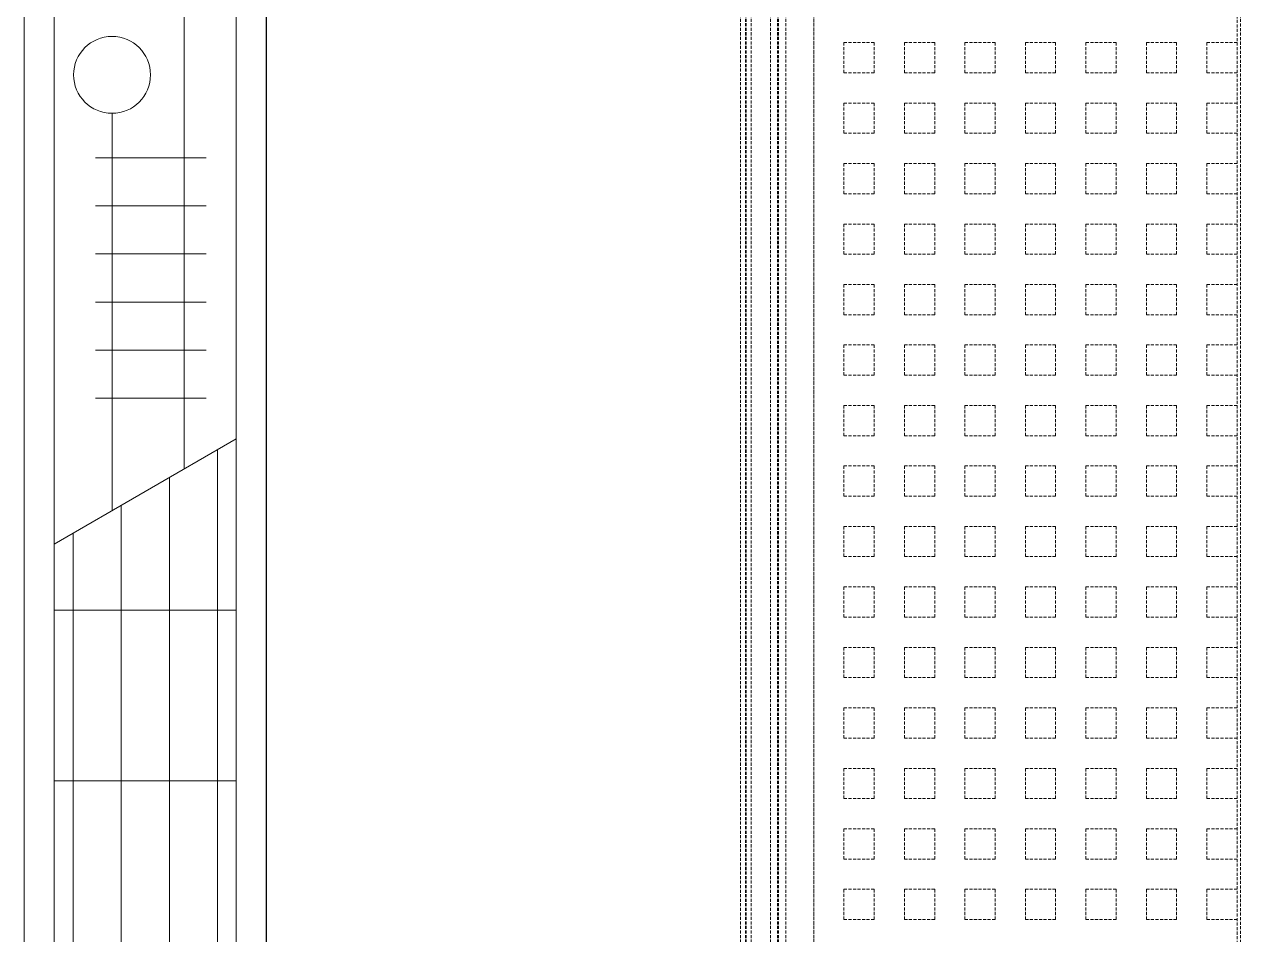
# Model space of a CAD drawing. Extents: x -1457 to 23780, y -2071 to 4205.
# Drawn here: x 4722.2 to 4822.8, y 1623.8 to 1699 of the extents above; entities that cross this region are included whole.
import ezdxf

# ---------------------------------------------------------------- set-up
doc = ezdxf.new("R2010")
doc.units = 0
doc.header["$MEASUREMENT"] = 0
doc.linetypes.add('HIDDEN', pattern=[0.375, 0.25, -0.125])
doc.layers.get('0').update_dxf_attribs({"color": 9, "lineweight": 9})
doc.layers.add('M-TEFRIS2-015', color=129, linetype='Continuous', lineweight=9)
doc.layers.add('T-KONVEKTOR', color=220, linetype='Continuous', lineweight=9)

# ---------------------------------------------------------------- blocks, each defined once
blk = doc.blocks.new('A$C4B7F52E3')
for p, q in [((250, 89.48), (0, 89.47)), ((250, 89.47), (0, 89.48)), ((0, 69.47), (250, 69.47))]:
    blk.add_line(p, q)
at = {"color": 252, "linetype": 'Continuous'}
for p, q in [((171.92, 71.94), (171.92, 86.98)), ((186.04, 71.94), (186.04, 86.98))]:
    blk.add_line(p, q, dxfattribs=at)
at = {"color": 252}
for p, q in [((191.48, 71.95), (200.19, 86.99)), ((199.29, 85.44), (2.49, 85.42)), ((203.55, 84.5), (203.55, 75.36)), ((207.52, 84.5), (207.52, 75.36)), ((211.5, 84.5), (211.5, 75.36)), ((215.48, 84.5), (215.48, 75.36)), ((219.45, 84.5), (219.45, 75.36)), ((223.43, 84.5), (223.43, 75.36)), ((242.21, 82.69), (197.7, 82.69)), ((196.99, 81.46), (2.49, 81.45)), ((194.68, 77.48), (2.49, 77.47)), ((227.1, 76.72), (194.25, 76.73)), ((192.38, 73.51), (2.49, 73.49))]:
    blk.add_line(p, q, dxfattribs=at)
blk.add_lwpolyline([(247.51, 86.99), (247.51, 71.95), (2.49, 71.95), (2.49, 86.99)], close=True)
blk.add_circle((230.28, 76.72), 3.18, dxfattribs=at)

msp = doc.modelspace()

# ---------------------------------------------------------------- linework, layer by layer
at = {"layer": 'M-TEFRIS2-015', "linetype": 'HIDDEN', "lineweight": 0}
for p, q in [((4787.5, 320), (4787.5, 2034.62)), ((4787.5, 2034.32), (4787.5, 320)), ((4822.5, 285), (4822.5, 2034.32)), ((4822.79, 284.7), (4822.79, 2034.32)), ((4781.45, 1551.47), (4781.45, 1710.04)), ((4781.85, 1551.47), (4781.85, 1710.04)), ((4781.92, 1551.47), (4781.92, 1710.04)), ((4782.32, 1551.47), (4782.32, 1710.04)), ((4783.92, 1551.47), (4783.92, 1710.04)), ((4784.52, 1551.47), (4784.52, 1710.04)), ((4784.6, 1551.47), (4784.6, 1710.04)), ((4785.2, 1551.47), (4785.2, 1710.04)), ((4787.5, 1697.5), (4787.5, 1697.5)), ((4790, 1697.5), (4792.5, 1697.5)), ((4790, 1695), (4790, 1697.5)), ((4792.5, 1695), (4792.5, 1697.5)), ((4795, 1697.5), (4797.5, 1697.5)), ((4795, 1695), (4795, 1697.5)), ((4797.5, 1695), (4797.5, 1697.5)), ((4800, 1697.5), (4802.5, 1697.5)), ((4800, 1695), (4800, 1697.5)), ((4802.5, 1695), (4802.5, 1697.5)), ((4805, 1697.5), (4807.5, 1697.5)), ((4805, 1695), (4805, 1697.5)), ((4807.5, 1695), (4807.5, 1697.5)), ((4810, 1697.5), (4812.5, 1697.5)), ((4810, 1695), (4810, 1697.5)), ((4812.5, 1695), (4812.5, 1697.5)), ((4815, 1697.5), (4817.5, 1697.5)), ((4815, 1695), (4815, 1697.5)), ((4817.5, 1695), (4817.5, 1697.5)), ((4820, 1697.5), (4822.5, 1697.5)), ((4820, 1695), (4820, 1697.5)), ((4787.5, 1695), (4787.5, 1695)), ((4790, 1695), (4792.5, 1695)), ((4795, 1695), (4797.5, 1695)), ((4800, 1695), (4802.5, 1695)), ((4805, 1695), (4807.5, 1695)), ((4810, 1695), (4812.5, 1695)), ((4815, 1695), (4817.5, 1695)), ((4820, 1695), (4822.5, 1695)), ((4787.5, 1692.5), (4787.5, 1692.5)), ((4790, 1692.5), (4792.5, 1692.5)), ((4790, 1690), (4790, 1692.5)), ((4792.5, 1690), (4792.5, 1692.5)), ((4795, 1692.5), (4797.5, 1692.5)), ((4795, 1690), (4795, 1692.5)), ((4797.5, 1690), (4797.5, 1692.5)), ((4800, 1692.5), (4802.5, 1692.5)), ((4800, 1690), (4800, 1692.5)), ((4802.5, 1690), (4802.5, 1692.5)), ((4805, 1692.5), (4807.5, 1692.5)), ((4805, 1690), (4805, 1692.5)), ((4807.5, 1690), (4807.5, 1692.5)), ((4810, 1692.5), (4812.5, 1692.5)), ((4810, 1690), (4810, 1692.5)), ((4812.5, 1690), (4812.5, 1692.5)), ((4815, 1692.5), (4817.5, 1692.5)), ((4815, 1690), (4815, 1692.5)), ((4817.5, 1690), (4817.5, 1692.5)), ((4820, 1692.5), (4822.5, 1692.5)), ((4820, 1690), (4820, 1692.5)), ((4787.5, 1690), (4787.5, 1690)), ((4790, 1690), (4792.5, 1690)), ((4795, 1690), (4797.5, 1690)), ((4800, 1690), (4802.5, 1690)), ((4805, 1690), (4807.5, 1690)), ((4810, 1690), (4812.5, 1690)), ((4815, 1690), (4817.5, 1690)), ((4820, 1690), (4822.5, 1690)), ((4787.5, 1687.5), (4787.5, 1687.5)), ((4790, 1687.5), (4792.5, 1687.5)), ((4790, 1685), (4790, 1687.5)), ((4792.5, 1685), (4792.5, 1687.5)), ((4795, 1687.5), (4797.5, 1687.5)), ((4795, 1685), (4795, 1687.5)), ((4797.5, 1685), (4797.5, 1687.5)), ((4800, 1687.5), (4802.5, 1687.5)), ((4800, 1685), (4800, 1687.5)), ((4802.5, 1685), (4802.5, 1687.5)), ((4805, 1687.5), (4807.5, 1687.5)), ((4805, 1685), (4805, 1687.5)), ((4807.5, 1685), (4807.5, 1687.5)), ((4810, 1687.5), (4812.5, 1687.5)), ((4810, 1685), (4810, 1687.5)), ((4812.5, 1685), (4812.5, 1687.5)), ((4815, 1687.5), (4817.5, 1687.5)), ((4815, 1685), (4815, 1687.5)), ((4817.5, 1685), (4817.5, 1687.5)), ((4820, 1687.5), (4822.5, 1687.5)), ((4820, 1685), (4820, 1687.5)), ((4787.5, 1685), (4787.5, 1685)), ((4790, 1685), (4792.5, 1685)), ((4795, 1685), (4797.5, 1685)), ((4800, 1685), (4802.5, 1685)), ((4805, 1685), (4807.5, 1685)), ((4810, 1685), (4812.5, 1685)), ((4815, 1685), (4817.5, 1685)), ((4820, 1685), (4822.5, 1685)), ((4787.5, 1682.5), (4787.5, 1682.5)), ((4790, 1682.5), (4792.5, 1682.5)), ((4790, 1680), (4790, 1682.5)), ((4792.5, 1680), (4792.5, 1682.5)), ((4795, 1682.5), (4797.5, 1682.5)), ((4795, 1680), (4795, 1682.5)), ((4797.5, 1680), (4797.5, 1682.5)), ((4800, 1682.5), (4802.5, 1682.5)), ((4800, 1680), (4800, 1682.5)), ((4802.5, 1680), (4802.5, 1682.5)), ((4805, 1682.5), (4807.5, 1682.5)), ((4805, 1680), (4805, 1682.5)), ((4807.5, 1680), (4807.5, 1682.5)), ((4810, 1682.5), (4812.5, 1682.5)), ((4810, 1680), (4810, 1682.5)), ((4812.5, 1680), (4812.5, 1682.5)), ((4815, 1682.5), (4817.5, 1682.5)), ((4815, 1680), (4815, 1682.5)), ((4817.5, 1680), (4817.5, 1682.5)), ((4820, 1682.5), (4822.5, 1682.5)), ((4820, 1680), (4820, 1682.5)), ((4787.5, 1680), (4787.5, 1680)), ((4790, 1680), (4792.5, 1680)), ((4795, 1680), (4797.5, 1680)), ((4800, 1680), (4802.5, 1680)), ((4805, 1680), (4807.5, 1680)), ((4810, 1680), (4812.5, 1680)), ((4815, 1680), (4817.5, 1680)), ((4820, 1680), (4822.5, 1680)), ((4787.5, 1677.5), (4787.5, 1677.5)), ((4790, 1677.5), (4792.5, 1677.5)), ((4790, 1675), (4790, 1677.5)), ((4792.5, 1675), (4792.5, 1677.5)), ((4795, 1677.5), (4797.5, 1677.5)), ((4795, 1675), (4795, 1677.5)), ((4797.5, 1675), (4797.5, 1677.5)), ((4800, 1677.5), (4802.5, 1677.5)), ((4800, 1675), (4800, 1677.5)), ((4802.5, 1675), (4802.5, 1677.5)), ((4805, 1677.5), (4807.5, 1677.5)), ((4805, 1675), (4805, 1677.5)), ((4807.5, 1675), (4807.5, 1677.5)), ((4810, 1677.5), (4812.5, 1677.5)), ((4810, 1675), (4810, 1677.5)), ((4812.5, 1675), (4812.5, 1677.5)), ((4815, 1677.5), (4817.5, 1677.5)), ((4815, 1675), (4815, 1677.5)), ((4817.5, 1675), (4817.5, 1677.5)), ((4820, 1677.5), (4822.5, 1677.5)), ((4820, 1675), (4820, 1677.5)), ((4787.5, 1675), (4787.5, 1675)), ((4790, 1675), (4792.5, 1675)), ((4795, 1675), (4797.5, 1675)), ((4800, 1675), (4802.5, 1675)), ((4805, 1675), (4807.5, 1675)), ((4810, 1675), (4812.5, 1675)), ((4815, 1675), (4817.5, 1675)), ((4820, 1675), (4822.5, 1675)), ((4787.5, 1672.5), (4787.5, 1672.5)), ((4790, 1672.5), (4792.5, 1672.5)), ((4790, 1670), (4790, 1672.5)), ((4792.5, 1670), (4792.5, 1672.5)), ((4795, 1672.5), (4797.5, 1672.5)), ((4795, 1670), (4795, 1672.5)), ((4797.5, 1670), (4797.5, 1672.5)), ((4800, 1672.5), (4802.5, 1672.5)), ((4800, 1670), (4800, 1672.5)), ((4802.5, 1670), (4802.5, 1672.5)), ((4805, 1672.5), (4807.5, 1672.5)), ((4805, 1670), (4805, 1672.5)), ((4807.5, 1670), (4807.5, 1672.5)), ((4810, 1672.5), (4812.5, 1672.5)), ((4810, 1670), (4810, 1672.5)), ((4812.5, 1670), (4812.5, 1672.5)), ((4815, 1672.5), (4817.5, 1672.5)), ((4815, 1670), (4815, 1672.5)), ((4817.5, 1670), (4817.5, 1672.5)), ((4820, 1672.5), (4822.5, 1672.5)), ((4820, 1670), (4820, 1672.5)), ((4787.5, 1670), (4787.5, 1670)), ((4790, 1670), (4792.5, 1670)), ((4795, 1670), (4797.5, 1670)), ((4800, 1670), (4802.5, 1670)), ((4805, 1670), (4807.5, 1670)), ((4810, 1670), (4812.5, 1670)), ((4815, 1670), (4817.5, 1670)), ((4820, 1670), (4822.5, 1670)), ((4787.5, 1667.5), (4787.5, 1667.5)), ((4790, 1667.5), (4792.5, 1667.5)), ((4790, 1665), (4790, 1667.5)), ((4792.5, 1665), (4792.5, 1667.5)), ((4795, 1667.5), (4797.5, 1667.5)), ((4795, 1665), (4795, 1667.5)), ((4797.5, 1665), (4797.5, 1667.5)), ((4800, 1667.5), (4802.5, 1667.5)), ((4800, 1665), (4800, 1667.5)), ((4802.5, 1665), (4802.5, 1667.5)), ((4805, 1667.5), (4807.5, 1667.5)), ((4805, 1665), (4805, 1667.5)), ((4807.5, 1665), (4807.5, 1667.5)), ((4810, 1667.5), (4812.5, 1667.5)), ((4810, 1665), (4810, 1667.5)), ((4812.5, 1665), (4812.5, 1667.5)), ((4815, 1667.5), (4817.5, 1667.5)), ((4815, 1665), (4815, 1667.5)), ((4817.5, 1665), (4817.5, 1667.5)), ((4820, 1667.5), (4822.5, 1667.5)), ((4820, 1665), (4820, 1667.5)), ((4787.5, 1665), (4787.5, 1665)), ((4790, 1665), (4792.5, 1665)), ((4795, 1665), (4797.5, 1665)), ((4800, 1665), (4802.5, 1665)), ((4805, 1665), (4807.5, 1665)), ((4810, 1665), (4812.5, 1665)), ((4815, 1665), (4817.5, 1665)), ((4820, 1665), (4822.5, 1665)), ((4787.5, 1662.5), (4787.5, 1662.5)), ((4790, 1662.5), (4792.5, 1662.5)), ((4790, 1660), (4790, 1662.5)), ((4792.5, 1660), (4792.5, 1662.5)), ((4795, 1662.5), (4797.5, 1662.5)), ((4795, 1660), (4795, 1662.5)), ((4797.5, 1660), (4797.5, 1662.5)), ((4800, 1662.5), (4802.5, 1662.5)), ((4800, 1660), (4800, 1662.5)), ((4802.5, 1660), (4802.5, 1662.5)), ((4805, 1662.5), (4807.5, 1662.5)), ((4805, 1660), (4805, 1662.5)), ((4807.5, 1660), (4807.5, 1662.5)), ((4810, 1662.5), (4812.5, 1662.5)), ((4810, 1660), (4810, 1662.5)), ((4812.5, 1660), (4812.5, 1662.5)), ((4815, 1662.5), (4817.5, 1662.5)), ((4815, 1660), (4815, 1662.5)), ((4817.5, 1660), (4817.5, 1662.5)), ((4820, 1662.5), (4822.5, 1662.5)), ((4820, 1660), (4820, 1662.5)), ((4787.5, 1660), (4787.5, 1660)), ((4790, 1660), (4792.5, 1660)), ((4795, 1660), (4797.5, 1660)), ((4800, 1660), (4802.5, 1660)), ((4805, 1660), (4807.5, 1660)), ((4810, 1660), (4812.5, 1660)), ((4815, 1660), (4817.5, 1660)), ((4820, 1660), (4822.5, 1660)), ((4787.5, 1657.5), (4787.5, 1657.5)), ((4790, 1657.5), (4792.5, 1657.5)), ((4790, 1655), (4790, 1657.5)), ((4792.5, 1655), (4792.5, 1657.5)), ((4795, 1657.5), (4797.5, 1657.5)), ((4795, 1655), (4795, 1657.5)), ((4797.5, 1655), (4797.5, 1657.5)), ((4800, 1657.5), (4802.5, 1657.5)), ((4800, 1655), (4800, 1657.5)), ((4802.5, 1655), (4802.5, 1657.5)), ((4805, 1657.5), (4807.5, 1657.5)), ((4805, 1655), (4805, 1657.5)), ((4807.5, 1655), (4807.5, 1657.5)), ((4810, 1657.5), (4812.5, 1657.5)), ((4810, 1655), (4810, 1657.5)), ((4812.5, 1655), (4812.5, 1657.5)), ((4815, 1657.5), (4817.5, 1657.5)), ((4815, 1655), (4815, 1657.5)), ((4817.5, 1655), (4817.5, 1657.5)), ((4820, 1657.5), (4822.5, 1657.5)), ((4820, 1655), (4820, 1657.5)), ((4787.5, 1655), (4787.5, 1655)), ((4790, 1655), (4792.5, 1655)), ((4795, 1655), (4797.5, 1655)), ((4800, 1655), (4802.5, 1655)), ((4805, 1655), (4807.5, 1655)), ((4810, 1655), (4812.5, 1655)), ((4815, 1655), (4817.5, 1655)), ((4820, 1655), (4822.5, 1655)), ((4787.5, 1652.5), (4787.5, 1652.5)), ((4790, 1652.5), (4792.5, 1652.5)), ((4790, 1650), (4790, 1652.5)), ((4792.5, 1650), (4792.5, 1652.5)), ((4795, 1652.5), (4797.5, 1652.5)), ((4795, 1650), (4795, 1652.5)), ((4797.5, 1650), (4797.5, 1652.5)), ((4800, 1652.5), (4802.5, 1652.5)), ((4800, 1650), (4800, 1652.5)), ((4802.5, 1650), (4802.5, 1652.5)), ((4805, 1652.5), (4807.5, 1652.5)), ((4805, 1650), (4805, 1652.5)), ((4807.5, 1650), (4807.5, 1652.5)), ((4810, 1652.5), (4812.5, 1652.5)), ((4810, 1650), (4810, 1652.5)), ((4812.5, 1650), (4812.5, 1652.5)), ((4815, 1652.5), (4817.5, 1652.5)), ((4815, 1650), (4815, 1652.5)), ((4817.5, 1650), (4817.5, 1652.5)), ((4820, 1652.5), (4822.5, 1652.5)), ((4820, 1650), (4820, 1652.5)), ((4787.5, 1650), (4787.5, 1650)), ((4790, 1650), (4792.5, 1650)), ((4795, 1650), (4797.5, 1650)), ((4800, 1650), (4802.5, 1650)), ((4805, 1650), (4807.5, 1650)), ((4810, 1650), (4812.5, 1650)), ((4815, 1650), (4817.5, 1650)), ((4820, 1650), (4822.5, 1650)), ((4787.5, 1647.5), (4787.5, 1647.5)), ((4790, 1647.5), (4792.5, 1647.5)), ((4790, 1645), (4790, 1647.5)), ((4792.5, 1645), (4792.5, 1647.5)), ((4795, 1647.5), (4797.5, 1647.5)), ((4795, 1645), (4795, 1647.5)), ((4797.5, 1645), (4797.5, 1647.5)), ((4800, 1647.5), (4802.5, 1647.5)), ((4800, 1645), (4800, 1647.5)), ((4802.5, 1645), (4802.5, 1647.5)), ((4805, 1647.5), (4807.5, 1647.5)), ((4805, 1645), (4805, 1647.5)), ((4807.5, 1645), (4807.5, 1647.5)), ((4810, 1647.5), (4812.5, 1647.5)), ((4810, 1645), (4810, 1647.5)), ((4812.5, 1645), (4812.5, 1647.5)), ((4815, 1647.5), (4817.5, 1647.5)), ((4815, 1645), (4815, 1647.5)), ((4817.5, 1645), (4817.5, 1647.5)), ((4820, 1647.5), (4822.5, 1647.5)), ((4820, 1645), (4820, 1647.5)), ((4787.5, 1645), (4787.5, 1645)), ((4790, 1645), (4792.5, 1645)), ((4795, 1645), (4797.5, 1645)), ((4800, 1645), (4802.5, 1645)), ((4805, 1645), (4807.5, 1645)), ((4810, 1645), (4812.5, 1645)), ((4815, 1645), (4817.5, 1645)), ((4820, 1645), (4822.5, 1645)), ((4787.5, 1642.5), (4787.5, 1642.5)), ((4790, 1642.5), (4792.5, 1642.5)), ((4790, 1640), (4790, 1642.5)), ((4792.5, 1640), (4792.5, 1642.5)), ((4795, 1642.5), (4797.5, 1642.5)), ((4795, 1640), (4795, 1642.5)), ((4797.5, 1640), (4797.5, 1642.5)), ((4800, 1642.5), (4802.5, 1642.5)), ((4800, 1640), (4800, 1642.5)), ((4802.5, 1640), (4802.5, 1642.5)), ((4805, 1642.5), (4807.5, 1642.5)), ((4805, 1640), (4805, 1642.5)), ((4807.5, 1640), (4807.5, 1642.5)), ((4810, 1642.5), (4812.5, 1642.5)), ((4810, 1640), (4810, 1642.5)), ((4812.5, 1640), (4812.5, 1642.5)), ((4815, 1642.5), (4817.5, 1642.5)), ((4815, 1640), (4815, 1642.5)), ((4817.5, 1640), (4817.5, 1642.5)), ((4820, 1642.5), (4822.5, 1642.5)), ((4820, 1640), (4820, 1642.5)), ((4787.5, 1640), (4787.5, 1640)), ((4790, 1640), (4792.5, 1640)), ((4795, 1640), (4797.5, 1640)), ((4800, 1640), (4802.5, 1640)), ((4805, 1640), (4807.5, 1640)), ((4810, 1640), (4812.5, 1640)), ((4815, 1640), (4817.5, 1640)), ((4820, 1640), (4822.5, 1640)), ((4787.5, 1637.5), (4787.5, 1637.5)), ((4790, 1637.5), (4792.5, 1637.5)), ((4790, 1635), (4790, 1637.5)), ((4792.5, 1635), (4792.5, 1637.5)), ((4795, 1637.5), (4797.5, 1637.5)), ((4795, 1635), (4795, 1637.5)), ((4797.5, 1635), (4797.5, 1637.5)), ((4800, 1637.5), (4802.5, 1637.5)), ((4800, 1635), (4800, 1637.5)), ((4802.5, 1635), (4802.5, 1637.5)), ((4805, 1637.5), (4807.5, 1637.5)), ((4805, 1635), (4805, 1637.5)), ((4807.5, 1635), (4807.5, 1637.5)), ((4810, 1637.5), (4812.5, 1637.5)), ((4810, 1635), (4810, 1637.5)), ((4812.5, 1635), (4812.5, 1637.5)), ((4815, 1637.5), (4817.5, 1637.5)), ((4815, 1635), (4815, 1637.5)), ((4817.5, 1635), (4817.5, 1637.5)), ((4820, 1637.5), (4822.5, 1637.5)), ((4820, 1635), (4820, 1637.5)), ((4787.5, 1635), (4787.5, 1635)), ((4790, 1635), (4792.5, 1635)), ((4795, 1635), (4797.5, 1635)), ((4800, 1635), (4802.5, 1635)), ((4805, 1635), (4807.5, 1635)), ((4810, 1635), (4812.5, 1635)), ((4815, 1635), (4817.5, 1635)), ((4820, 1635), (4822.5, 1635)), ((4787.5, 1632.5), (4787.5, 1632.5)), ((4790, 1632.5), (4792.5, 1632.5)), ((4790, 1630), (4790, 1632.5)), ((4792.5, 1630), (4792.5, 1632.5)), ((4795, 1632.5), (4797.5, 1632.5)), ((4795, 1630), (4795, 1632.5)), ((4797.5, 1630), (4797.5, 1632.5)), ((4800, 1632.5), (4802.5, 1632.5)), ((4800, 1630), (4800, 1632.5)), ((4802.5, 1630), (4802.5, 1632.5)), ((4805, 1632.5), (4807.5, 1632.5)), ((4805, 1630), (4805, 1632.5)), ((4807.5, 1630), (4807.5, 1632.5)), ((4810, 1632.5), (4812.5, 1632.5)), ((4810, 1630), (4810, 1632.5)), ((4812.5, 1630), (4812.5, 1632.5)), ((4815, 1632.5), (4817.5, 1632.5)), ((4815, 1630), (4815, 1632.5)), ((4817.5, 1630), (4817.5, 1632.5)), ((4820, 1632.5), (4822.5, 1632.5)), ((4820, 1630), (4820, 1632.5)), ((4787.5, 1630), (4787.5, 1630)), ((4790, 1630), (4792.5, 1630)), ((4795, 1630), (4797.5, 1630)), ((4800, 1630), (4802.5, 1630)), ((4805, 1630), (4807.5, 1630)), ((4810, 1630), (4812.5, 1630)), ((4815, 1630), (4817.5, 1630)), ((4820, 1630), (4822.5, 1630)), ((4787.5, 1627.5), (4787.5, 1627.5)), ((4790, 1627.5), (4792.5, 1627.5)), ((4790, 1625), (4790, 1627.5)), ((4792.5, 1625), (4792.5, 1627.5)), ((4795, 1627.5), (4797.5, 1627.5)), ((4795, 1625), (4795, 1627.5)), ((4797.5, 1625), (4797.5, 1627.5)), ((4800, 1627.5), (4802.5, 1627.5)), ((4800, 1625), (4800, 1627.5)), ((4802.5, 1625), (4802.5, 1627.5)), ((4805, 1627.5), (4807.5, 1627.5)), ((4805, 1625), (4805, 1627.5)), ((4807.5, 1625), (4807.5, 1627.5)), ((4810, 1627.5), (4812.5, 1627.5)), ((4810, 1625), (4810, 1627.5)), ((4812.5, 1625), (4812.5, 1627.5)), ((4815, 1627.5), (4817.5, 1627.5)), ((4815, 1625), (4815, 1627.5)), ((4817.5, 1625), (4817.5, 1627.5)), ((4820, 1627.5), (4822.5, 1627.5)), ((4820, 1625), (4820, 1627.5)), ((4787.5, 1625), (4787.5, 1625)), ((4790, 1625), (4792.5, 1625)), ((4795, 1625), (4797.5, 1625)), ((4800, 1625), (4802.5, 1625)), ((4805, 1625), (4807.5, 1625)), ((4810, 1625), (4812.5, 1625)), ((4815, 1625), (4817.5, 1625)), ((4820, 1625), (4822.5, 1625))]:
    msp.add_line(p, q, dxfattribs=at)

# ---------------------------------------------------------------- block references
at = {"layer": 'T-KONVEKTOR', "xscale": -1, "rotation": 270}
msp.add_blockref('A$C4B7F52E3', (4652.78, 1464.55), dxfattribs=at)

doc.saveas('drawing.dxf')
